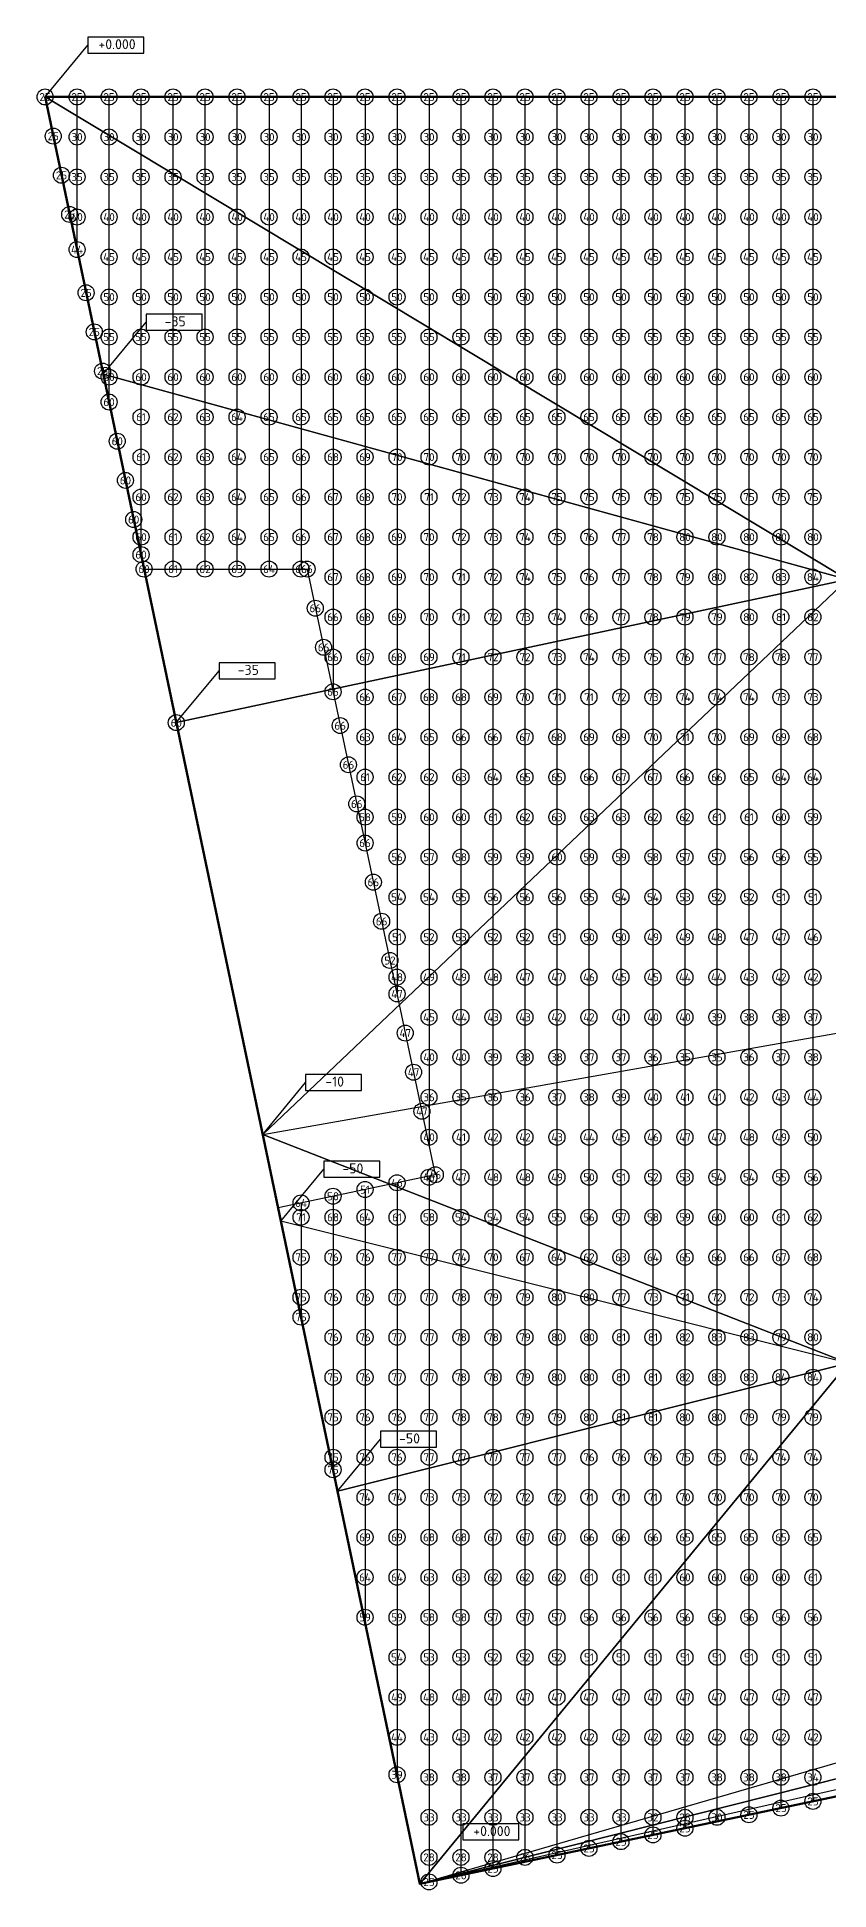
# Model space of a CAD drawing. Header units: millimetres. Extents: x 3543 to 412546, y -146359 to 38454.
# Drawn here: x 210759 to 220659, y -95250 to -72093 of the extents above; entities that cross this region are included whole.
import ezdxf
from ezdxf.enums import TextEntityAlignment as Align

# ---------------------------------------------------------------- set-up
doc = ezdxf.new("R2010")
doc.units = ezdxf.units.MM
doc.layers.add('контур', color=1, linetype='Continuous', lineweight=50)
for name, color, linetype in [('линии_высот', 4, 'Continuous'), ('областиvb', 52, 'Continuous'), ('опоры_текстvb', 7, 'Continuous'), ('опорыvb', 7, 'Continuous'), ('сеткаvb', 8, 'Continuous')]:
    doc.layers.add(name, color=color, linetype=linetype)
doc.styles.add('isocpeur', font='isocpeur.ttf')

# ---------------------------------------------------------------- blocks, each defined once
blk = doc.blocks.new('otmetka_oporvb')
at = {"linetype": 'ByBlock', "lineweight": -2}
blk.add_hatch(color=0, dxfattribs=at).paths.add_polyline_path([(-38, -32, 1), (38, 32, 1)])
at = {"color": 0, "linetype": 'ByBlock', "lineweight": -2}
blk.add_line((0, 0), (2142, 2596), dxfattribs=at)
at = {"color": 0}
blk.add_lwpolyline([(2142, 2196), (4942, 2196), (4942, 2996), (2142, 2996)], close=True, dxfattribs=at)
at = {"color": 0, "linetype": 'ByBlock', "lineweight": -2, "style": 'isocpeur'}
blk.add_attdef('OTM', text='', height=500, dxfattribs=at).set_placement((3600, 2639), align=Align.MIDDLE_CENTER)
blk = doc.blocks.new('opor_symbPRO')
at = {"color": 0, "ltscale": 20}
blk.add_circle((0, 0), 100, dxfattribs=at)
at = {"layer": 'опоры_текстvb', "color": 0, "linetype": 'ByBlock', "lineweight": -2, "style": 'isocpeur'}
blk.add_attdef('COL', text='', height=100, dxfattribs=at).set_placement((0, -1), align=Align.MIDDLE_CENTER)

msp = doc.modelspace()

# ---------------------------------------------------------------- linework, layer by layer
at = {"layer": 'контур', "linetype": 'Continuous'}
msp.add_lwpolyline([(215545, -95173.6), (210858.8, -72842.2), (229841.6, -72842.2), (229841.6, -82939.6), (261341.5, -82939.6), (261341.5, -72842.2), (299003.2, -72842.2), (299003.2, -77660.7)], close=True, dxfattribs=at)
at = {"layer": 'линии_высот'}
for points in [[(210858.8, -72842.2), (220891.8, -78871.8), (229841.6, -72842.2)], [(220891.8, -78871.8), (210858.8, -72842.2), (211585.8, -76306.7)], [(220891.8, -78871.8), (211585.8, -76306.7), (212499.7, -80661.5)], [(252298.9, -86875.6), (215545, -95173.6), (299003.2, -77660.7)], [(220891.8, -78871.8), (212499.7, -80661.5), (213579.5, -85807)], [(220891.8, -78871.8), (213579.5, -85807), (229841.6, -82939.6)], [(220897.2, -88667.6), (213579.5, -85807), (229841.6, -82939.6)], [(220897.2, -88667.6), (213807, -86891.3), (213579.5, -85807)], [(220897.2, -88667.6), (213807, -86891.3), (214515.2, -90266.4)], [(244268.4, -87933.7), (252298.9, -86875.6), (215545, -95173.6)], [(215545, -95173.6), (230076.7, -90954.3), (244268.4, -87933.7)], [(220897.2, -88667.6), (214515.2, -90266.4), (215545, -95173.6)], [(220897.2, -88667.6), (215545, -95173.6), (230076.7, -90954.3)]]:
    msp.add_lwpolyline(points, close=True, dxfattribs=at)
at = {"layer": 'областиvb'}
msp.add_lwpolyline([(212096.8, -78741.7), (214134, -78741.7), (215737.6, -86311.5), (213771.9, -86724)], close=True, dxfattribs=at)
at = {"layer": 'сеткаvb'}
for p, q in [((210858.8, -72842.2), (229841.6, -72842.2)), ((211258.8, -74748.3), (211258.8, -72842.2)), ((211658.8, -76654.4), (211658.8, -72842.2)), ((212058.8, -78560.6), (212058.8, -72842.2)), ((212458.8, -78741.7), (212458.8, -72842.2)), ((212858.8, -78741.7), (212858.8, -72842.2)), ((213258.8, -78741.7), (213258.8, -72842.2)), ((213658.8, -72842.2), (213658.8, -78741.7)), ((214058.8, -72842.2), (214058.8, -78741.7)), ((214458.8, -72842.2), (214458.8, -80275)), ((214858.8, -72842.2), (214858.8, -82163.2)), ((215258.8, -72842.2), (215258.8, -84051.4)), ((215658.8, -72842.2), (215658.8, -85939.5)), ((216058.8, -72842.2), (216058.8, -95065.7)), ((216458.8, -72842.2), (216458.8, -94981.8)), ((216858.8, -72842.2), (216858.8, -94897.9)), ((217258.8, -72842.2), (217258.8, -94813.9)), ((217658.8, -72842.2), (217658.8, -94730)), ((218058.8, -72842.2), (218058.8, -94646.1)), ((218458.8, -72842.2), (218458.8, -94562.1)), ((218858.8, -72842.2), (218858.8, -94478.2)), ((219258.8, -72842.2), (219258.8, -94394.3)), ((219658.8, -72842.2), (219658.8, -94310.3)), ((220058.8, -72842.2), (220058.8, -94226.4)), ((220458.8, -72842.2), (220458.8, -94142.4)), ((215658.8, -86328), (215658.8, -95149.7)), ((214458.8, -86579.8), (214458.8, -89997.4)), ((214858.8, -86495.9), (214858.8, -91903.6)), ((215258.8, -86411.9), (215258.8, -93809.7)), ((214058.8, -86663.7), (214058.8, -88091.3))]:
    msp.add_line(p, q, dxfattribs=at)

# ---------------------------------------------------------------- block references
at = {"xscale": 0.25, "yscale": 0.25, "zscale": 0.25}
for p, values in [((210858.8, -72842.2), {'OTM': '+0.000'}), ((211585.8, -76306.7), {'OTM': '-35'}), ((212499.7, -80661.5), {'OTM': '-35'}), ((213579.5, -85807), {'OTM': '-10'}), ((213807, -86891.3), {'OTM': '-50'}), ((214515.2, -90266.4), {'OTM': '-50'}), ((215545, -95173.6), {'OTM': '+0.000'})]:
    msp.add_blockref('otmetka_oporvb', p, dxfattribs=at).add_auto_attribs(values)
at = {"layer": 'опорыvb', "color": 1}
for p, values in [((210858.8, -72842.2), {'COL': '25'}), ((211258.8, -72842.2), {'COL': '25'}), ((211658.8, -72842.2), {'COL': '25'}), ((212058.8, -72842.2), {'COL': '25'}), ((212458.8, -72842.2), {'COL': '25'}), ((212858.8, -72842.2), {'COL': '25'}), ((213258.8, -72842.2), {'COL': '25'}), ((213658.8, -72842.2), {'COL': '25'}), ((214058.8, -72842.2), {'COL': '25'}), ((214458.8, -72842.2), {'COL': '25'}), ((214858.8, -72842.2), {'COL': '25'}), ((215258.8, -72842.2), {'COL': '25'}), ((215658.8, -72842.2), {'COL': '25'}), ((216058.8, -72842.2), {'COL': '25'}), ((216458.8, -72842.2), {'COL': '25'}), ((216858.8, -72842.2), {'COL': '25'}), ((217258.8, -72842.2), {'COL': '25'}), ((217658.8, -72842.2), {'COL': '25'}), ((218058.8, -72842.2), {'COL': '25'}), ((218458.8, -72842.2), {'COL': '25'}), ((218858.8, -72842.2), {'COL': '25'}), ((219258.8, -72842.2), {'COL': '25'}), ((219658.8, -72842.2), {'COL': '25'}), ((220058.8, -72842.2), {'COL': '25'}), ((220458.8, -72842.2), {'COL': '25'}), ((210961.5, -73331.5), {'COL': '25'}), ((211258.8, -73342.2), {'COL': '30'}), ((211658.8, -73342.2), {'COL': '30'}), ((212058.8, -73342.2), {'COL': '30'}), ((212458.8, -73342.2), {'COL': '30'}), ((212858.8, -73342.2), {'COL': '30'}), ((213258.8, -73342.2), {'COL': '30'}), ((213658.8, -73342.2), {'COL': '30'}), ((214058.8, -73342.2), {'COL': '30'}), ((214458.8, -73342.2), {'COL': '30'}), ((214858.8, -73342.2), {'COL': '30'}), ((215258.8, -73342.2), {'COL': '30'}), ((215658.8, -73342.2), {'COL': '30'}), ((216058.8, -73342.2), {'COL': '30'}), ((216458.8, -73342.2), {'COL': '30'}), ((216858.8, -73342.2), {'COL': '30'}), ((217258.8, -73342.2), {'COL': '30'}), ((217658.8, -73342.2), {'COL': '30'}), ((218058.8, -73342.2), {'COL': '30'}), ((218458.8, -73342.2), {'COL': '30'}), ((218858.8, -73342.2), {'COL': '30'}), ((219258.8, -73342.2), {'COL': '30'}), ((219658.8, -73342.2), {'COL': '30'}), ((220058.8, -73342.2), {'COL': '30'}), ((220458.8, -73342.2), {'COL': '30'}), ((220458.8, -93842.2), {'COL': '34'}), ((215658.8, -94342.2), {'COL': '33'}), ((216058.8, -94342.2), {'COL': '33'}), ((216458.8, -94342.2), {'COL': '33'}), ((216858.8, -94342.2), {'COL': '33'}), ((217258.8, -94342.2), {'COL': '33'}), ((217658.8, -94342.2), {'COL': '33'}), ((218058.8, -94342.2), {'COL': '33'}), ((218458.8, -94342.2), {'COL': '32'}), ((218858.8, -94342.2), {'COL': '28'}), ((219258.8, -94342.2), {'COL': '30'}), ((219658.8, -94310.3), {'COL': '25'}), ((220058.8, -94226.4), {'COL': '25'}), ((220458.8, -94142.4), {'COL': '25'}), ((218458.8, -94562.1), {'COL': '25'}), ((218858.8, -94478.2), {'COL': '25'}), ((217658.8, -94730), {'COL': '25'}), ((218058.8, -94646.1), {'COL': '25'}), ((215658.8, -94842.2), {'COL': '28'}), ((216058.8, -94842.2), {'COL': '28'}), ((216458.8, -94842.2), {'COL': '28'}), ((216458.8, -94981.8), {'COL': '25'}), ((216858.8, -94842.2), {'COL': '26'}), ((217258.8, -94813.9), {'COL': '25'}), ((215658.8, -95149.7), {'COL': '25'}), ((216058.8, -95065.7), {'COL': '26'})]:
    msp.add_blockref('opor_symbPRO', p, dxfattribs=at).add_auto_attribs(values)
at = {"layer": 'опорыvb', "color": 92}
for p, values in [((211064.2, -73820.8), {'COL': '25'}), ((211258.8, -73842.2), {'COL': '35'}), ((211658.8, -73842.2), {'COL': '35'}), ((212058.8, -73842.2), {'COL': '35'}), ((212458.8, -73842.2), {'COL': '35'}), ((212858.8, -73842.2), {'COL': '35'}), ((213258.8, -73842.2), {'COL': '35'}), ((213658.8, -73842.2), {'COL': '35'}), ((214058.8, -73842.2), {'COL': '35'}), ((214458.8, -73842.2), {'COL': '35'}), ((214858.8, -73842.2), {'COL': '35'}), ((215258.8, -73842.2), {'COL': '35'}), ((215658.8, -73842.2), {'COL': '35'}), ((216058.8, -73842.2), {'COL': '35'}), ((216458.8, -73842.2), {'COL': '35'}), ((216858.8, -73842.2), {'COL': '35'}), ((217258.8, -73842.2), {'COL': '35'}), ((217658.8, -73842.2), {'COL': '35'}), ((218058.8, -73842.2), {'COL': '35'}), ((218458.8, -73842.2), {'COL': '35'}), ((218858.8, -73842.2), {'COL': '35'}), ((219258.8, -73842.2), {'COL': '35'}), ((219658.8, -73842.2), {'COL': '35'}), ((220058.8, -73842.2), {'COL': '35'}), ((220458.8, -73842.2), {'COL': '35'}), ((211166.9, -74310.2), {'COL': '25'}), ((211258.8, -74342.2), {'COL': '40'}), ((211658.8, -74342.2), {'COL': '40'}), ((212058.8, -74342.2), {'COL': '40'}), ((212458.8, -74342.2), {'COL': '40'}), ((212858.8, -74342.2), {'COL': '40'}), ((213258.8, -74342.2), {'COL': '40'}), ((213658.8, -74342.2), {'COL': '40'}), ((214058.8, -74342.2), {'COL': '40'}), ((214458.8, -74342.2), {'COL': '40'}), ((214858.8, -74342.2), {'COL': '40'}), ((215258.8, -74342.2), {'COL': '40'}), ((215658.8, -74342.2), {'COL': '40'}), ((216058.8, -74342.2), {'COL': '40'}), ((216458.8, -74342.2), {'COL': '40'}), ((216858.8, -74342.2), {'COL': '40'}), ((217258.8, -74342.2), {'COL': '40'}), ((217658.8, -74342.2), {'COL': '40'}), ((218058.8, -74342.2), {'COL': '40'}), ((218458.8, -74342.2), {'COL': '40'}), ((218858.8, -74342.2), {'COL': '40'}), ((219258.8, -74342.2), {'COL': '40'}), ((219658.8, -74342.2), {'COL': '40'}), ((220058.8, -74342.2), {'COL': '40'}), ((220458.8, -74342.2), {'COL': '40'}), ((211258.8, -74748.3), {'COL': '44'}), ((211658.8, -74842.2), {'COL': '45'}), ((212058.8, -74842.2), {'COL': '45'}), ((212458.8, -74842.2), {'COL': '45'}), ((212858.8, -74842.2), {'COL': '45'}), ((213258.8, -74842.2), {'COL': '45'}), ((213658.8, -74842.2), {'COL': '45'}), ((214058.8, -74842.2), {'COL': '45'}), ((214458.8, -74842.2), {'COL': '45'}), ((214858.8, -74842.2), {'COL': '45'}), ((215258.8, -74842.2), {'COL': '45'}), ((215658.8, -74842.2), {'COL': '45'}), ((216058.8, -74842.2), {'COL': '45'}), ((216458.8, -74842.2), {'COL': '45'}), ((216858.8, -74842.2), {'COL': '45'}), ((217258.8, -74842.2), {'COL': '45'}), ((217658.8, -74842.2), {'COL': '45'}), ((218058.8, -74842.2), {'COL': '45'}), ((218458.8, -74842.2), {'COL': '45'}), ((218858.8, -74842.2), {'COL': '45'}), ((219258.8, -74842.2), {'COL': '45'}), ((219658.8, -74842.2), {'COL': '45'}), ((220058.8, -74842.2), {'COL': '45'}), ((220458.8, -74842.2), {'COL': '45'}), ((218458.8, -83342.2), {'COL': '49'}), ((218858.8, -83342.2), {'COL': '49'}), ((219258.8, -83342.2), {'COL': '48'}), ((219658.8, -83342.2), {'COL': '47'}), ((220058.8, -83342.2), {'COL': '47'}), ((220458.8, -83342.2), {'COL': '46'}), ((215258.8, -83842.2), {'COL': '48'}), ((215658.8, -83842.2), {'COL': '49'}), ((216058.8, -83842.2), {'COL': '49'}), ((216458.8, -83842.2), {'COL': '48'}), ((216858.8, -83842.2), {'COL': '47'}), ((217258.8, -83842.2), {'COL': '47'}), ((217658.8, -83842.2), {'COL': '46'}), ((218058.8, -83842.2), {'COL': '45'}), ((218458.8, -83842.2), {'COL': '45'}), ((218858.8, -83842.2), {'COL': '44'}), ((219258.8, -83842.2), {'COL': '44'}), ((219658.8, -83842.2), {'COL': '43'}), ((220058.8, -83842.2), {'COL': '42'}), ((220458.8, -83842.2), {'COL': '42'}), ((215258.8, -84051.4), {'COL': '47'}), ((215658.8, -84342.2), {'COL': '45'}), ((216058.8, -84342.2), {'COL': '44'}), ((216458.8, -84342.2), {'COL': '43'}), ((216858.8, -84342.2), {'COL': '43'}), ((217258.8, -84342.2), {'COL': '42'}), ((217658.8, -84342.2), {'COL': '42'}), ((218058.8, -84342.2), {'COL': '41'}), ((218458.8, -84342.2), {'COL': '40'}), ((218858.8, -84342.2), {'COL': '40'}), ((219258.8, -84342.2), {'COL': '39'}), ((219658.8, -84342.2), {'COL': '38'}), ((220058.8, -84342.2), {'COL': '38'}), ((220458.8, -84342.2), {'COL': '37'}), ((215362.4, -84540.5), {'COL': '47'}), ((215658.8, -84842.2), {'COL': '40'}), ((216058.8, -84842.2), {'COL': '40'}), ((216458.8, -84842.2), {'COL': '39'}), ((216858.8, -84842.2), {'COL': '38'}), ((217258.8, -84842.2), {'COL': '38'}), ((217658.8, -84842.2), {'COL': '37'}), ((218058.8, -84842.2), {'COL': '37'}), ((218458.8, -84842.2), {'COL': '36'}), ((218858.8, -84842.2), {'COL': '35'}), ((219258.8, -84842.2), {'COL': '35'}), ((219658.8, -84842.2), {'COL': '36'}), ((220058.8, -84842.2), {'COL': '37'}), ((220458.8, -84842.2), {'COL': '38'}), ((215466, -85029.6), {'COL': '47'}), ((215569.7, -85518.8), {'COL': '47'}), ((215658.8, -85342.2), {'COL': '36'}), ((216058.8, -85342.2), {'COL': '35'}), ((216458.8, -85342.2), {'COL': '36'}), ((216858.8, -85342.2), {'COL': '36'}), ((217258.8, -85342.2), {'COL': '37'}), ((217658.8, -85342.2), {'COL': '38'}), ((218058.8, -85342.2), {'COL': '39'}), ((218458.8, -85342.2), {'COL': '40'}), ((218858.8, -85342.2), {'COL': '41'}), ((219258.8, -85342.2), {'COL': '41'}), ((219658.8, -85342.2), {'COL': '42'}), ((220058.8, -85342.2), {'COL': '43'}), ((220458.8, -85342.2), {'COL': '44'}), ((215658.8, -85842.2), {'COL': '40'}), ((216058.8, -85842.2), {'COL': '41'}), ((216458.8, -85842.2), {'COL': '42'}), ((216858.8, -85842.2), {'COL': '42'}), ((217258.8, -85842.2), {'COL': '43'}), ((217658.8, -85842.2), {'COL': '44'}), ((218058.8, -85842.2), {'COL': '45'}), ((218458.8, -85842.2), {'COL': '46'}), ((218858.8, -85842.2), {'COL': '47'}), ((219258.8, -85842.2), {'COL': '47'}), ((219658.8, -85842.2), {'COL': '48'}), ((220058.8, -85842.2), {'COL': '49'}), ((215258.8, -86411.9), {'COL': '46'}), ((215658.8, -86342.2), {'COL': '46'}), ((215737.6, -86311.5), {'COL': '46'}), ((216058.8, -86342.2), {'COL': '47'}), ((216458.8, -86342.2), {'COL': '48'}), ((216858.8, -86342.2), {'COL': '48'}), ((217258.8, -86342.2), {'COL': '49'}), ((215258.8, -92842.2), {'COL': '49'}), ((215658.8, -92842.2), {'COL': '48'}), ((216058.8, -92842.2), {'COL': '48'}), ((216458.8, -92842.2), {'COL': '47'}), ((216858.8, -92842.2), {'COL': '47'}), ((217258.8, -92842.2), {'COL': '47'}), ((217658.8, -92842.2), {'COL': '47'}), ((218058.8, -92842.2), {'COL': '47'}), ((218458.8, -92842.2), {'COL': '47'}), ((218858.8, -92842.2), {'COL': '47'}), ((219258.8, -92842.2), {'COL': '47'}), ((219658.8, -92842.2), {'COL': '47'}), ((220058.8, -92842.2), {'COL': '47'}), ((220458.8, -92842.2), {'COL': '47'}), ((215258.8, -93342.2), {'COL': '44'}), ((215658.8, -93342.2), {'COL': '43'}), ((216058.8, -93342.2), {'COL': '43'}), ((216458.8, -93342.2), {'COL': '42'}), ((216858.8, -93342.2), {'COL': '42'}), ((217258.8, -93342.2), {'COL': '42'}), ((217658.8, -93342.2), {'COL': '42'}), ((218058.8, -93342.2), {'COL': '42'}), ((218458.8, -93342.2), {'COL': '42'}), ((218858.8, -93342.2), {'COL': '42'}), ((219258.8, -93342.2), {'COL': '42'}), ((219658.8, -93342.2), {'COL': '42'}), ((220058.8, -93342.2), {'COL': '42'}), ((220458.8, -93342.2), {'COL': '42'}), ((215258.8, -93809.7), {'COL': '39'}), ((215658.8, -93842.2), {'COL': '38'}), ((216058.8, -93842.2), {'COL': '38'}), ((216458.8, -93842.2), {'COL': '37'}), ((216858.8, -93842.2), {'COL': '37'}), ((217258.8, -93842.2), {'COL': '37'}), ((217658.8, -93842.2), {'COL': '37'}), ((218058.8, -93842.2), {'COL': '37'}), ((218458.8, -93842.2), {'COL': '37'}), ((218858.8, -93842.2), {'COL': '37'}), ((219258.8, -93842.2), {'COL': '38'}), ((219658.8, -93842.2), {'COL': '38'}), ((220058.8, -93842.2), {'COL': '38'})]:
    msp.add_blockref('opor_symbPRO', p, dxfattribs=at).add_auto_attribs(values)
at = {"layer": 'опорыvb', "color": 131}
for p, values in [((211372.2, -75288.9), {'COL': '25'}), ((211658.8, -75342.2), {'COL': '50'}), ((212058.8, -75342.2), {'COL': '50'}), ((212458.8, -75342.2), {'COL': '50'}), ((212858.8, -75342.2), {'COL': '50'}), ((213258.8, -75342.2), {'COL': '50'}), ((213658.8, -75342.2), {'COL': '50'}), ((214058.8, -75342.2), {'COL': '50'}), ((214458.8, -75342.2), {'COL': '50'}), ((214858.8, -75342.2), {'COL': '50'}), ((215258.8, -75342.2), {'COL': '50'}), ((215658.8, -75342.2), {'COL': '50'}), ((216058.8, -75342.2), {'COL': '50'}), ((216458.8, -75342.2), {'COL': '50'}), ((216858.8, -75342.2), {'COL': '50'}), ((217258.8, -75342.2), {'COL': '50'}), ((217658.8, -75342.2), {'COL': '50'}), ((218058.8, -75342.2), {'COL': '50'}), ((218458.8, -75342.2), {'COL': '50'}), ((218858.8, -75342.2), {'COL': '50'}), ((219258.8, -75342.2), {'COL': '50'}), ((219658.8, -75342.2), {'COL': '50'}), ((220058.8, -75342.2), {'COL': '50'}), ((220458.8, -75342.2), {'COL': '50'}), ((211474.9, -75778.2), {'COL': '25'}), ((211658.8, -75842.2), {'COL': '55'}), ((212058.8, -75842.2), {'COL': '55'}), ((212458.8, -75842.2), {'COL': '55'}), ((212858.8, -75842.2), {'COL': '55'}), ((213258.8, -75842.2), {'COL': '55'}), ((213658.8, -75842.2), {'COL': '55'}), ((214058.8, -75842.2), {'COL': '55'}), ((214458.8, -75842.2), {'COL': '55'}), ((214858.8, -75842.2), {'COL': '55'}), ((215258.8, -75842.2), {'COL': '55'}), ((215658.8, -75842.2), {'COL': '55'}), ((216058.8, -75842.2), {'COL': '55'}), ((216458.8, -75842.2), {'COL': '55'}), ((216858.8, -75842.2), {'COL': '55'}), ((217258.8, -75842.2), {'COL': '55'}), ((217658.8, -75842.2), {'COL': '55'}), ((218058.8, -75842.2), {'COL': '55'}), ((218458.8, -75842.2), {'COL': '55'}), ((218858.8, -75842.2), {'COL': '55'}), ((219258.8, -75842.2), {'COL': '55'}), ((219658.8, -75842.2), {'COL': '55'}), ((220058.8, -75842.2), {'COL': '55'}), ((220458.8, -75842.2), {'COL': '55'}), ((211577.6, -76267.6), {'COL': '25'}), ((211658.8, -76342.2), {'COL': '60'}), ((212058.8, -76342.2), {'COL': '60'}), ((212458.8, -76342.2), {'COL': '60'}), ((212858.8, -76342.2), {'COL': '60'}), ((213258.8, -76342.2), {'COL': '60'}), ((213658.8, -76342.2), {'COL': '60'}), ((214058.8, -76342.2), {'COL': '60'}), ((214458.8, -76342.2), {'COL': '60'}), ((214858.8, -76342.2), {'COL': '60'}), ((215258.8, -76342.2), {'COL': '60'}), ((215658.8, -76342.2), {'COL': '60'}), ((216058.8, -76342.2), {'COL': '60'}), ((216458.8, -76342.2), {'COL': '60'}), ((216858.8, -76342.2), {'COL': '60'}), ((217258.8, -76342.2), {'COL': '60'}), ((217658.8, -76342.2), {'COL': '60'}), ((218058.8, -76342.2), {'COL': '60'}), ((218458.8, -76342.2), {'COL': '60'}), ((218858.8, -76342.2), {'COL': '60'}), ((219258.8, -76342.2), {'COL': '60'}), ((219658.8, -76342.2), {'COL': '60'}), ((220058.8, -76342.2), {'COL': '60'}), ((220458.8, -76342.2), {'COL': '60'}), ((211658.8, -76654.4), {'COL': '60'}), ((212058.8, -76842.2), {'COL': '61'}), ((212458.8, -76842.2), {'COL': '62'}), ((212858.8, -76842.2), {'COL': '63'}), ((213258.8, -76842.2), {'COL': '64'}), ((213658.8, -76842.2), {'COL': '65'}), ((214058.8, -76842.2), {'COL': '65'}), ((214458.8, -76842.2), {'COL': '65'}), ((214858.8, -76842.2), {'COL': '65'}), ((215258.8, -76842.2), {'COL': '65'}), ((215658.8, -76842.2), {'COL': '65'}), ((216058.8, -76842.2), {'COL': '65'}), ((216458.8, -76842.2), {'COL': '65'}), ((216858.8, -76842.2), {'COL': '65'}), ((217258.8, -76842.2), {'COL': '65'}), ((217658.8, -76842.2), {'COL': '65'}), ((218058.8, -76842.2), {'COL': '65'}), ((218458.8, -76842.2), {'COL': '65'}), ((218858.8, -76842.2), {'COL': '65'}), ((219258.8, -76842.2), {'COL': '65'}), ((219658.8, -76842.2), {'COL': '65'}), ((220058.8, -76842.2), {'COL': '65'}), ((220458.8, -76842.2), {'COL': '65'}), ((211761.5, -77143.8), {'COL': '60'}), ((212058.8, -77342.2), {'COL': '61'}), ((212458.8, -77342.2), {'COL': '62'}), ((212858.8, -77342.2), {'COL': '63'}), ((213258.8, -77342.2), {'COL': '64'}), ((213658.8, -77342.2), {'COL': '65'}), ((214058.8, -77342.2), {'COL': '66'}), ((214458.8, -77342.2), {'COL': '68'}), ((214858.8, -77342.2), {'COL': '69'}), ((215258.8, -77342.2), {'COL': '70'}), ((215658.8, -77342.2), {'COL': '70'}), ((216058.8, -77342.2), {'COL': '70'}), ((216458.8, -77342.2), {'COL': '70'}), ((216858.8, -77342.2), {'COL': '70'}), ((217258.8, -77342.2), {'COL': '70'}), ((217658.8, -77342.2), {'COL': '70'}), ((218058.8, -77342.2), {'COL': '70'}), ((218458.8, -77342.2), {'COL': '70'}), ((218858.8, -77342.2), {'COL': '70'}), ((219258.8, -77342.2), {'COL': '70'}), ((219658.8, -77342.2), {'COL': '70'}), ((220058.8, -77342.2), {'COL': '70'}), ((220458.8, -77342.2), {'COL': '70'}), ((211864.2, -77633.1), {'COL': '60'}), ((212058.8, -77842.2), {'COL': '60'}), ((212458.8, -77842.2), {'COL': '62'}), ((212858.8, -77842.2), {'COL': '63'}), ((213258.8, -77842.2), {'COL': '64'}), ((213658.8, -77842.2), {'COL': '65'}), ((214058.8, -77842.2), {'COL': '66'}), ((214458.8, -77842.2), {'COL': '67'}), ((214858.8, -77842.2), {'COL': '68'}), ((215258.8, -77842.2), {'COL': '70'}), ((215658.8, -77842.2), {'COL': '71'}), ((216058.8, -77842.2), {'COL': '72'}), ((216458.8, -77842.2), {'COL': '73'}), ((216858.8, -77842.2), {'COL': '74'}), ((217258.8, -77842.2), {'COL': '75'}), ((217658.8, -77842.2), {'COL': '75'}), ((218058.8, -77842.2), {'COL': '75'}), ((218458.8, -77842.2), {'COL': '75'}), ((218858.8, -77842.2), {'COL': '75'}), ((219258.8, -77842.2), {'COL': '75'}), ((219658.8, -77842.2), {'COL': '75'}), ((220058.8, -77842.2), {'COL': '75'}), ((220458.8, -77842.2), {'COL': '75'}), ((211966.9, -78122.5), {'COL': '60'}), ((212058.8, -78342.2), {'COL': '60'}), ((212458.8, -78342.2), {'COL': '61'}), ((212858.8, -78342.2), {'COL': '62'}), ((213258.8, -78342.2), {'COL': '64'}), ((213658.8, -78342.2), {'COL': '65'}), ((214058.8, -78342.2), {'COL': '66'}), ((214458.8, -78342.2), {'COL': '67'}), ((214858.8, -78342.2), {'COL': '68'}), ((215258.8, -78342.2), {'COL': '69'}), ((215658.8, -78342.2), {'COL': '70'}), ((216058.8, -78342.2), {'COL': '72'}), ((216458.8, -78342.2), {'COL': '73'}), ((216858.8, -78342.2), {'COL': '74'}), ((217258.8, -78342.2), {'COL': '75'}), ((217658.8, -78342.2), {'COL': '76'}), ((218058.8, -78342.2), {'COL': '77'}), ((218458.8, -78342.2), {'COL': '78'}), ((212058.8, -78560.6), {'COL': '60'}), ((212096.8, -78741.7), {'COL': '60'}), ((212458.8, -78741.7), {'COL': '61'}), ((212858.8, -78741.7), {'COL': '62'}), ((213258.8, -78741.7), {'COL': '63'}), ((213658.8, -78741.7), {'COL': '64'}), ((214058.8, -78741.7), {'COL': '66'}), ((214134, -78741.7), {'COL': '66'}), ((214458.8, -78842.2), {'COL': '67'}), ((214858.8, -78842.2), {'COL': '68'}), ((215258.8, -78842.2), {'COL': '69'}), ((215658.8, -78842.2), {'COL': '70'}), ((216058.8, -78842.2), {'COL': '71'}), ((216458.8, -78842.2), {'COL': '72'}), ((216858.8, -78842.2), {'COL': '74'}), ((217258.8, -78842.2), {'COL': '75'}), ((217658.8, -78842.2), {'COL': '76'}), ((218058.8, -78842.2), {'COL': '77'}), ((218458.8, -78842.2), {'COL': '78'}), ((218858.8, -78842.2), {'COL': '79'}), ((214237.6, -79230.9), {'COL': '66'}), ((214458.8, -79342.2), {'COL': '66'}), ((214858.8, -79342.2), {'COL': '68'}), ((215258.8, -79342.2), {'COL': '69'}), ((215658.8, -79342.2), {'COL': '70'}), ((216058.8, -79342.2), {'COL': '71'}), ((216458.8, -79342.2), {'COL': '72'}), ((216858.8, -79342.2), {'COL': '73'}), ((217258.8, -79342.2), {'COL': '74'}), ((217658.8, -79342.2), {'COL': '76'}), ((218058.8, -79342.2), {'COL': '77'}), ((218458.8, -79342.2), {'COL': '78'}), ((218858.8, -79342.2), {'COL': '79'}), ((219258.8, -79342.2), {'COL': '79'}), ((214341.2, -79720), {'COL': '66'}), ((214458.8, -79842.2), {'COL': '66'}), ((214858.8, -79842.2), {'COL': '67'}), ((215258.8, -79842.2), {'COL': '68'}), ((215658.8, -79842.2), {'COL': '69'}), ((216058.8, -79842.2), {'COL': '71'}), ((216458.8, -79842.2), {'COL': '72'}), ((216858.8, -79842.2), {'COL': '72'}), ((217258.8, -79842.2), {'COL': '73'}), ((217658.8, -79842.2), {'COL': '74'}), ((218058.8, -79842.2), {'COL': '75'}), ((218458.8, -79842.2), {'COL': '75'}), ((218858.8, -79842.2), {'COL': '76'}), ((219258.8, -79842.2), {'COL': '77'}), ((219658.8, -79842.2), {'COL': '78'}), ((220058.8, -79842.2), {'COL': '78'}), ((220458.8, -79842.2), {'COL': '77'}), ((214458.8, -80275), {'COL': '66'}), ((214858.8, -80342.2), {'COL': '66'}), ((215258.8, -80342.2), {'COL': '67'}), ((215658.8, -80342.2), {'COL': '68'}), ((216058.8, -80342.2), {'COL': '68'}), ((216458.8, -80342.2), {'COL': '69'}), ((216858.8, -80342.2), {'COL': '70'}), ((217258.8, -80342.2), {'COL': '71'}), ((217658.8, -80342.2), {'COL': '71'}), ((218058.8, -80342.2), {'COL': '72'}), ((218458.8, -80342.2), {'COL': '73'}), ((218858.8, -80342.2), {'COL': '74'}), ((219258.8, -80342.2), {'COL': '74'}), ((219658.8, -80342.2), {'COL': '74'}), ((220058.8, -80342.2), {'COL': '73'}), ((220458.8, -80342.2), {'COL': '73'}), ((212499.7, -80661.5), {'COL': '60'}), ((214548.5, -80698.3), {'COL': '66'}), ((214858.8, -80842.2), {'COL': '63'}), ((215258.8, -80842.2), {'COL': '64'}), ((215658.8, -80842.2), {'COL': '65'}), ((216058.8, -80842.2), {'COL': '66'}), ((216458.8, -80842.2), {'COL': '66'}), ((216858.8, -80842.2), {'COL': '67'}), ((217258.8, -80842.2), {'COL': '68'}), ((217658.8, -80842.2), {'COL': '69'}), ((218058.8, -80842.2), {'COL': '69'}), ((218458.8, -80842.2), {'COL': '70'}), ((218858.8, -80842.2), {'COL': '71'}), ((219258.8, -80842.2), {'COL': '70'}), ((219658.8, -80842.2), {'COL': '69'}), ((220058.8, -80842.2), {'COL': '69'}), ((220458.8, -80842.2), {'COL': '68'}), ((214652.1, -81187.4), {'COL': '66'}), ((214858.8, -81342.2), {'COL': '61'}), ((215258.8, -81342.2), {'COL': '62'}), ((215658.8, -81342.2), {'COL': '62'}), ((216058.8, -81342.2), {'COL': '63'}), ((216458.8, -81342.2), {'COL': '64'}), ((216858.8, -81342.2), {'COL': '65'}), ((217258.8, -81342.2), {'COL': '65'}), ((217658.8, -81342.2), {'COL': '66'}), ((218058.8, -81342.2), {'COL': '67'}), ((218458.8, -81342.2), {'COL': '67'}), ((218858.8, -81342.2), {'COL': '66'}), ((219258.8, -81342.2), {'COL': '66'}), ((219658.8, -81342.2), {'COL': '65'}), ((220058.8, -81342.2), {'COL': '64'}), ((220458.8, -81342.2), {'COL': '64'}), ((214755.7, -81676.6), {'COL': '66'}), ((214858.8, -81842.2), {'COL': '58'}), ((215258.8, -81842.2), {'COL': '59'}), ((215658.8, -81842.2), {'COL': '60'}), ((216058.8, -81842.2), {'COL': '60'}), ((216458.8, -81842.2), {'COL': '61'}), ((216858.8, -81842.2), {'COL': '62'}), ((217258.8, -81842.2), {'COL': '63'}), ((217658.8, -81842.2), {'COL': '63'}), ((218058.8, -81842.2), {'COL': '63'}), ((218458.8, -81842.2), {'COL': '62'}), ((218858.8, -81842.2), {'COL': '62'}), ((219258.8, -81842.2), {'COL': '61'}), ((219658.8, -81842.2), {'COL': '61'}), ((220058.8, -81842.2), {'COL': '60'}), ((220458.8, -81842.2), {'COL': '59'}), ((214859.3, -82165.7), {'COL': '66'}), ((215258.8, -82342.2), {'COL': '56'}), ((215658.8, -82342.2), {'COL': '57'}), ((216058.8, -82342.2), {'COL': '58'}), ((216458.8, -82342.2), {'COL': '59'}), ((216858.8, -82342.2), {'COL': '59'}), ((217258.8, -82342.2), {'COL': '60'}), ((217658.8, -82342.2), {'COL': '59'}), ((218058.8, -82342.2), {'COL': '59'}), ((218458.8, -82342.2), {'COL': '58'}), ((218858.8, -82342.2), {'COL': '57'}), ((219258.8, -82342.2), {'COL': '57'}), ((219658.8, -82342.2), {'COL': '56'}), ((220058.8, -82342.2), {'COL': '56'}), ((220458.8, -82342.2), {'COL': '55'}), ((214963, -82654.9), {'COL': '66'}), ((215258.8, -82842.2), {'COL': '54'}), ((215658.8, -82842.2), {'COL': '54'}), ((216058.8, -82842.2), {'COL': '55'}), ((216458.8, -82842.2), {'COL': '56'}), ((216858.8, -82842.2), {'COL': '56'}), ((217258.8, -82842.2), {'COL': '56'}), ((217658.8, -82842.2), {'COL': '55'}), ((218058.8, -82842.2), {'COL': '54'}), ((218458.8, -82842.2), {'COL': '54'}), ((218858.8, -82842.2), {'COL': '53'}), ((219258.8, -82842.2), {'COL': '52'}), ((219658.8, -82842.2), {'COL': '52'}), ((220058.8, -82842.2), {'COL': '51'}), ((220458.8, -82842.2), {'COL': '51'}), ((215066.6, -83144), {'COL': '66'}), ((215258.8, -83342.2), {'COL': '51'}), ((215658.8, -83342.2), {'COL': '52'}), ((216058.8, -83342.2), {'COL': '53'}), ((216458.8, -83342.2), {'COL': '52'}), ((216858.8, -83342.2), {'COL': '52'}), ((217258.8, -83342.2), {'COL': '51'}), ((217658.8, -83342.2), {'COL': '50'}), ((218058.8, -83342.2), {'COL': '50'}), ((215170.2, -83633.2), {'COL': '52'}), ((220458.8, -85842.2), {'COL': '50'}), ((217658.8, -86342.2), {'COL': '50'}), ((218058.8, -86342.2), {'COL': '51'}), ((218458.8, -86342.2), {'COL': '52'}), ((218858.8, -86342.2), {'COL': '53'}), ((219258.8, -86342.2), {'COL': '54'}), ((219658.8, -86342.2), {'COL': '54'}), ((220058.8, -86342.2), {'COL': '55'}), ((220458.8, -86342.2), {'COL': '56'}), ((214058.8, -86663.7), {'COL': '64'}), ((214458.8, -86579.8), {'COL': '58'}), ((214858.8, -86495.9), {'COL': '51'}), ((214058.8, -86842.2), {'COL': '71'}), ((214458.8, -86842.2), {'COL': '68'}), ((214858.8, -86842.2), {'COL': '64'}), ((215258.8, -86842.2), {'COL': '61'}), ((215658.8, -86842.2), {'COL': '58'}), ((216058.8, -86842.2), {'COL': '54'}), ((216458.8, -86842.2), {'COL': '54'}), ((216858.8, -86842.2), {'COL': '54'}), ((217258.8, -86842.2), {'COL': '55'}), ((217658.8, -86842.2), {'COL': '56'}), ((218058.8, -86842.2), {'COL': '57'}), ((218458.8, -86842.2), {'COL': '58'}), ((218858.8, -86842.2), {'COL': '59'}), ((219258.8, -86842.2), {'COL': '60'}), ((219658.8, -86842.2), {'COL': '60'}), ((220058.8, -86842.2), {'COL': '61'}), ((220458.8, -86842.2), {'COL': '62'}), ((214058.8, -87342.2), {'COL': '75'}), ((214458.8, -87342.2), {'COL': '76'}), ((214858.8, -87342.2), {'COL': '76'}), ((215258.8, -87342.2), {'COL': '77'}), ((215658.8, -87342.2), {'COL': '77'}), ((216058.8, -87342.2), {'COL': '74'}), ((216458.8, -87342.2), {'COL': '70'}), ((216858.8, -87342.2), {'COL': '67'}), ((217258.8, -87342.2), {'COL': '64'}), ((217658.8, -87342.2), {'COL': '62'}), ((218058.8, -87342.2), {'COL': '63'}), ((218458.8, -87342.2), {'COL': '64'}), ((218858.8, -87342.2), {'COL': '65'}), ((219258.8, -87342.2), {'COL': '66'}), ((219658.8, -87342.2), {'COL': '66'}), ((220058.8, -87342.2), {'COL': '67'}), ((220458.8, -87342.2), {'COL': '68'}), ((214058.8, -87842.2), {'COL': '75'}), ((214458.8, -87842.2), {'COL': '76'}), ((214858.8, -87842.2), {'COL': '76'}), ((215258.8, -87842.2), {'COL': '77'}), ((215658.8, -87842.2), {'COL': '77'}), ((216058.8, -87842.2), {'COL': '78'}), ((216458.8, -87842.2), {'COL': '79'}), ((216858.8, -87842.2), {'COL': '79'}), ((218058.8, -87842.2), {'COL': '77'}), ((218458.8, -87842.2), {'COL': '73'}), ((218858.8, -87842.2), {'COL': '71'}), ((219258.8, -87842.2), {'COL': '72'}), ((219658.8, -87842.2), {'COL': '72'}), ((220058.8, -87842.2), {'COL': '73'}), ((220458.8, -87842.2), {'COL': '74'}), ((214058.8, -88091.3), {'COL': '75'}), ((214458.8, -88342.2), {'COL': '76'}), ((214858.8, -88342.2), {'COL': '76'}), ((215258.8, -88342.2), {'COL': '77'}), ((215658.8, -88342.2), {'COL': '77'}), ((216058.8, -88342.2), {'COL': '78'}), ((216458.8, -88342.2), {'COL': '78'}), ((216858.8, -88342.2), {'COL': '79'}), ((220058.8, -88342.2), {'COL': '79'}), ((214458.8, -88842.2), {'COL': '75'}), ((214858.8, -88842.2), {'COL': '76'}), ((215258.8, -88842.2), {'COL': '77'}), ((215658.8, -88842.2), {'COL': '77'}), ((216058.8, -88842.2), {'COL': '78'}), ((216458.8, -88842.2), {'COL': '78'}), ((216858.8, -88842.2), {'COL': '79'}), ((214458.8, -89342.2), {'COL': '75'}), ((214858.8, -89342.2), {'COL': '76'}), ((215258.8, -89342.2), {'COL': '76'}), ((215658.8, -89342.2), {'COL': '77'}), ((216058.8, -89342.2), {'COL': '78'}), ((216458.8, -89342.2), {'COL': '78'}), ((216858.8, -89342.2), {'COL': '79'}), ((217258.8, -89342.2), {'COL': '79'}), ((219658.8, -89342.2), {'COL': '79'}), ((220058.8, -89342.2), {'COL': '79'}), ((220458.8, -89342.2), {'COL': '79'}), ((214458.8, -89842.2), {'COL': '75'}), ((214858.8, -89842.2), {'COL': '76'}), ((215258.8, -89842.2), {'COL': '76'}), ((215658.8, -89842.2), {'COL': '77'}), ((216058.8, -89842.2), {'COL': '77'}), ((216458.8, -89842.2), {'COL': '77'}), ((216858.8, -89842.2), {'COL': '77'}), ((217258.8, -89842.2), {'COL': '77'}), ((217658.8, -89842.2), {'COL': '76'}), ((218058.8, -89842.2), {'COL': '76'}), ((218458.8, -89842.2), {'COL': '76'}), ((218858.8, -89842.2), {'COL': '75'}), ((219258.8, -89842.2), {'COL': '75'}), ((219658.8, -89842.2), {'COL': '74'}), ((220058.8, -89842.2), {'COL': '74'}), ((220458.8, -89842.2), {'COL': '74'}), ((214458.8, -89997.4), {'COL': '75'}), ((214858.8, -90342.2), {'COL': '74'}), ((215258.8, -90342.2), {'COL': '74'}), ((215658.8, -90342.2), {'COL': '73'}), ((216058.8, -90342.2), {'COL': '73'}), ((216458.8, -90342.2), {'COL': '72'}), ((216858.8, -90342.2), {'COL': '72'}), ((217258.8, -90342.2), {'COL': '72'}), ((217658.8, -90342.2), {'COL': '71'}), ((218058.8, -90342.2), {'COL': '71'}), ((218458.8, -90342.2), {'COL': '71'}), ((218858.8, -90342.2), {'COL': '70'}), ((219258.8, -90342.2), {'COL': '70'}), ((219658.8, -90342.2), {'COL': '70'}), ((220058.8, -90342.2), {'COL': '70'}), ((220458.8, -90342.2), {'COL': '70'}), ((214858.8, -90842.2), {'COL': '69'}), ((215258.8, -90842.2), {'COL': '69'}), ((215658.8, -90842.2), {'COL': '68'}), ((216058.8, -90842.2), {'COL': '68'}), ((216458.8, -90842.2), {'COL': '67'}), ((216858.8, -90842.2), {'COL': '67'}), ((217258.8, -90842.2), {'COL': '67'}), ((217658.8, -90842.2), {'COL': '66'}), ((218058.8, -90842.2), {'COL': '66'}), ((218458.8, -90842.2), {'COL': '66'}), ((218858.8, -90842.2), {'COL': '65'}), ((219258.8, -90842.2), {'COL': '65'}), ((219658.8, -90842.2), {'COL': '65'}), ((220058.8, -90842.2), {'COL': '65'}), ((220458.8, -90842.2), {'COL': '65'}), ((214858.8, -91342.2), {'COL': '64'}), ((215258.8, -91342.2), {'COL': '64'}), ((215658.8, -91342.2), {'COL': '63'}), ((216058.8, -91342.2), {'COL': '63'}), ((216458.8, -91342.2), {'COL': '62'}), ((216858.8, -91342.2), {'COL': '62'}), ((217258.8, -91342.2), {'COL': '62'}), ((217658.8, -91342.2), {'COL': '61'}), ((218058.8, -91342.2), {'COL': '61'}), ((218458.8, -91342.2), {'COL': '61'}), ((218858.8, -91342.2), {'COL': '60'}), ((219258.8, -91342.2), {'COL': '60'}), ((219658.8, -91342.2), {'COL': '60'}), ((220058.8, -91342.2), {'COL': '60'}), ((220458.8, -91342.2), {'COL': '61'}), ((214858.8, -91842.2), {'COL': '59'}), ((215258.8, -91842.2), {'COL': '59'}), ((215658.8, -91842.2), {'COL': '58'}), ((216058.8, -91842.2), {'COL': '58'}), ((216458.8, -91842.2), {'COL': '57'}), ((216858.8, -91842.2), {'COL': '57'}), ((217258.8, -91842.2), {'COL': '57'}), ((217658.8, -91842.2), {'COL': '56'}), ((218058.8, -91842.2), {'COL': '56'}), ((218458.8, -91842.2), {'COL': '56'}), ((218858.8, -91842.2), {'COL': '56'}), ((219258.8, -91842.2), {'COL': '56'}), ((219658.8, -91842.2), {'COL': '56'}), ((220058.8, -91842.2), {'COL': '56'}), ((220458.8, -91842.2), {'COL': '56'}), ((215258.8, -92342.2), {'COL': '54'}), ((215658.8, -92342.2), {'COL': '53'}), ((216058.8, -92342.2), {'COL': '53'}), ((216458.8, -92342.2), {'COL': '52'}), ((216858.8, -92342.2), {'COL': '52'}), ((217258.8, -92342.2), {'COL': '52'}), ((217658.8, -92342.2), {'COL': '51'}), ((218058.8, -92342.2), {'COL': '51'}), ((218458.8, -92342.2), {'COL': '51'}), ((218858.8, -92342.2), {'COL': '51'}), ((219258.8, -92342.2), {'COL': '51'}), ((219658.8, -92342.2), {'COL': '51'}), ((220058.8, -92342.2), {'COL': '51'}), ((220458.8, -92342.2), {'COL': '51'})]:
    msp.add_blockref('opor_symbPRO', p, dxfattribs=at).add_auto_attribs(values)
at = {"layer": 'опорыvb', "color": 30}
for p, values in [((218858.8, -78342.2), {'COL': '80'}), ((219258.8, -78342.2), {'COL': '80'}), ((219658.8, -78342.2), {'COL': '80'}), ((220058.8, -78342.2), {'COL': '80'}), ((220458.8, -78342.2), {'COL': '80'}), ((219258.8, -78842.2), {'COL': '80'}), ((219658.8, -78842.2), {'COL': '82'}), ((220058.8, -78842.2), {'COL': '83'}), ((220458.8, -78842.2), {'COL': '84'}), ((219658.8, -79342.2), {'COL': '80'}), ((220058.8, -79342.2), {'COL': '81'}), ((220458.8, -79342.2), {'COL': '82'}), ((217258.8, -87842.2), {'COL': '80'}), ((217658.8, -87842.2), {'COL': '80'}), ((217258.8, -88342.2), {'COL': '80'}), ((217658.8, -88342.2), {'COL': '80'}), ((218058.8, -88342.2), {'COL': '81'}), ((218458.8, -88342.2), {'COL': '81'}), ((218858.8, -88342.2), {'COL': '82'}), ((219258.8, -88342.2), {'COL': '83'}), ((219658.8, -88342.2), {'COL': '83'}), ((220458.8, -88342.2), {'COL': '80'}), ((217258.8, -88842.2), {'COL': '80'}), ((217658.8, -88842.2), {'COL': '80'}), ((218058.8, -88842.2), {'COL': '81'}), ((218458.8, -88842.2), {'COL': '81'}), ((218858.8, -88842.2), {'COL': '82'}), ((219258.8, -88842.2), {'COL': '83'}), ((219658.8, -88842.2), {'COL': '83'}), ((220058.8, -88842.2), {'COL': '84'}), ((220458.8, -88842.2), {'COL': '84'}), ((217658.8, -89342.2), {'COL': '80'}), ((218058.8, -89342.2), {'COL': '81'}), ((218458.8, -89342.2), {'COL': '81'}), ((218858.8, -89342.2), {'COL': '80'}), ((219258.8, -89342.2), {'COL': '80'})]:
    msp.add_blockref('opor_symbPRO', p, dxfattribs=at).add_auto_attribs(values)

doc.saveas('drawing.dxf')
